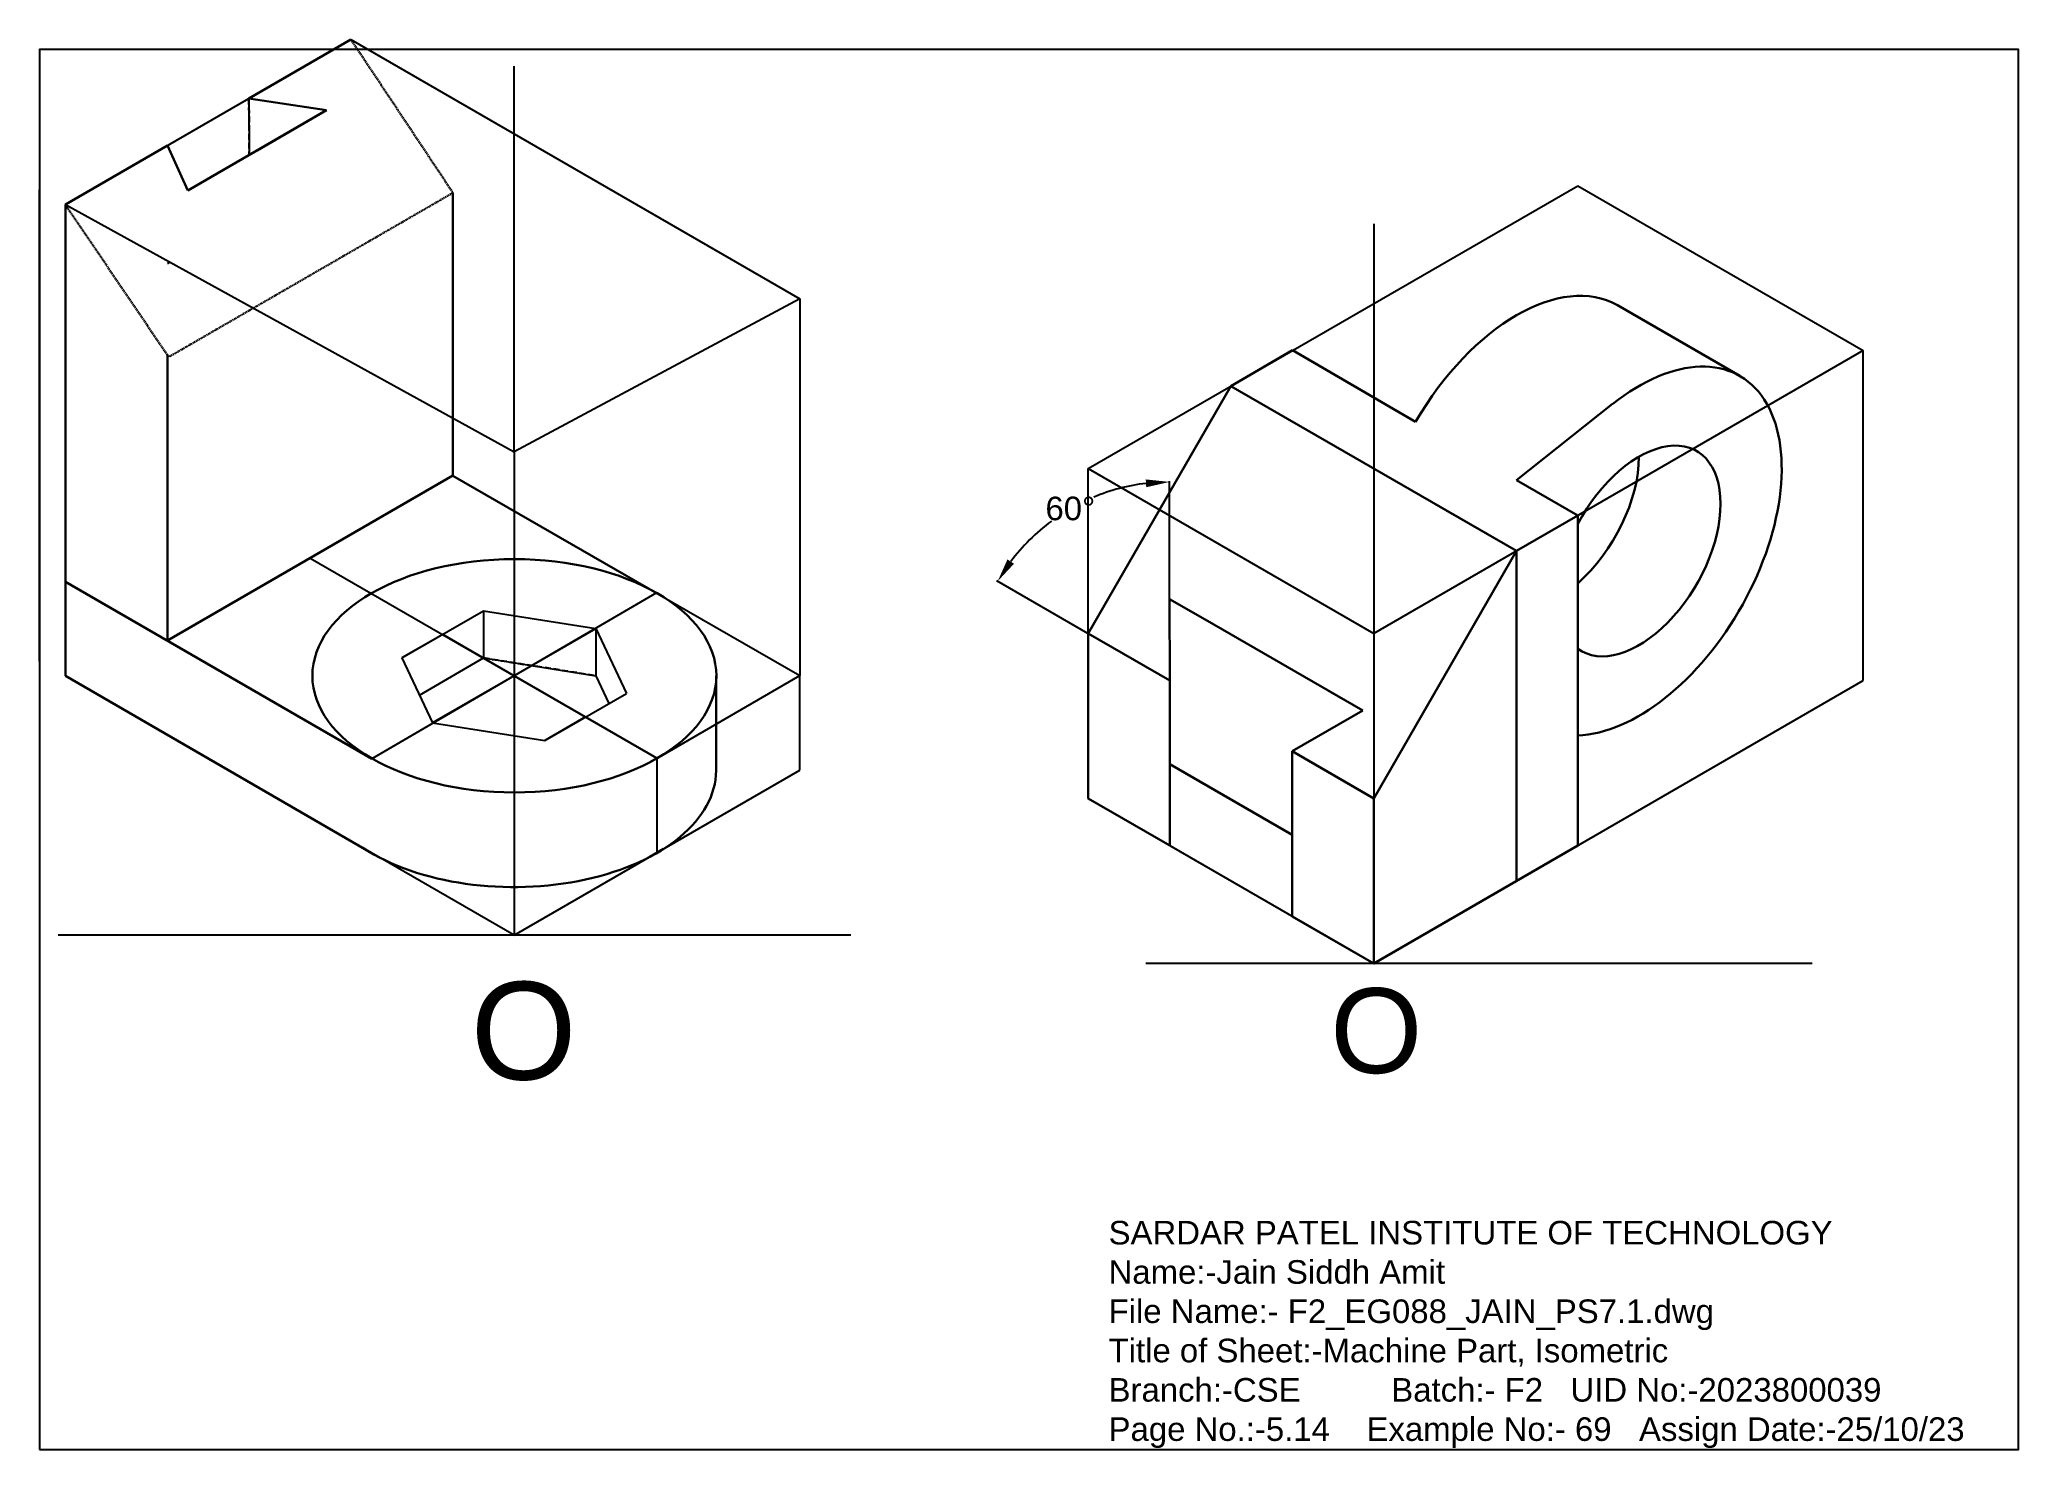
# Model space of a CAD drawing. Header units: millimetres. Extents: x 0 to 420, y 0 to 299.
import ezdxf

# ---------------------------------------------------------------- set-up
doc = ezdxf.new("R2010")
doc.units = ezdxf.units.MM
doc.header["$MEASUREMENT"] = 0
doc.header["$PDMODE"] = 35
doc.header["$PDSIZE"] = 3
doc.linetypes.add('HIDDEN', pattern=[0.375, 0.25, -0.125])
doc.layers.add('DIMENSION', color=4, linetype='Continuous')
doc.layers.add('PROJECTION', color=3, linetype='Continuous')
doc.layers.add('HIDDEN', color=7, linetype='HIDDEN', lineweight=30)
doc.layers.add('OBJECT', color=7, linetype='Continuous', lineweight=30)
doc.styles.get("Standard").update_dxf_attribs({"font": 'arial.ttf'})
doc.dimstyles.get("Standard").update_dxf_attribs({"dimtxt": 5, "dimasz": 5, "dimexe": 0.18, "dimexo": 0.0625, "dimgap": 0.09, "dimtad": 0, "dimtih": 1, "dimtoh": 1, "dimdec": 0, "dimzin": 0, "dimdsep": 46, "dimtxsty": 'Standard', "dimcen": 0.09, "dimclrd": 256, "dimclre": 256, "dimadec": 0, "dimazin": 0, "dimtfac": 1, "dimtdec": 0, "dimtofl": 0, "dimtmove": 0, "dimatfit": 3, "dimfxl": 1, "dimtolj": 1, "dimtzin": 0, "dimlwd": -1, "dimarcsym": 0})

# ---------------------------------------------------------------- blocks, each defined once
blk = doc.blocks.new('*D2')
at = {"layer": 'Defpoints', "color": 0, "transparency": 16777216}
for p in [(225.42, 202.69), (239.84, 180.39), (222.54, 173.09), (239.86, 163.09), (239.86, 163.09)]:
    blk.add_point(p, dxfattribs=at)
at = {"layer": 'DIMENSION', "lineweight": -2, "transparency": 16777216}
for p, q in [((239.84, 180.45), (239.83, 205.42)), ((222.48, 173.12), (203.2, 184.26))]:
    blk.add_line(p, q, dxfattribs=at)
at = {"layer": 'DIMENSION', "transparency": 16777216}
for start, end in [(96.8453, 112.4266), (126.5704, 143.1985)]:
    blk.add_arc((239.86, 163.09), 42.14, start, end, dxfattribs=at)
for points in [[(234.78, 205.77), (234.88, 204.11), (239.83, 205.24)], [(206.81, 187.88), (205.42, 188.8), (203.36, 184.17)]]:
    blk.add_solid(points, dxfattribs=at)
at = {"layer": 'DIMENSION', "color": 0, "transparency": 16777216, "insert": (218.77, 199.58), "char_height": 5, "attachment_point": 5}
blk.add_mtext('\\A1;60°', dxfattribs=at)

msp = doc.modelspace()

# ---------------------------------------------------------------- linework, layer by layer
for p, q in [((44.44, 286.58), (44.49, 274.61)), ((76.92, 167.89), (94.24, 177.89)), ((94.24, 177.89), (118.05, 174.14)), ((94.24, 177.89), (94.24, 167.89)), ((85.58, 172.89), (76.92, 167.89)), ((118.05, 174.14), (124.55, 160.39)), ((118.05, 174.14), (118.05, 164.14)), ((76.92, 167.89), (83.41, 154.14)), ((80.63, 160.04), (94.24, 167.89)), ((94.24, 167.89), (118.05, 164.14)), ((118.05, 164.14), (120.84, 158.25)), ((107.23, 150.39), (124.55, 160.39)), ((83.41, 154.14), (107.23, 150.39)), ((115.89, 155.39), (107.23, 150.39))]:
    msp.add_line(p, q)
msp.add_lwpolyline([(0, 0), (420, 0), (420, 297), (0, 297)], close=True)
at = {"layer": 'DIMENSION'}
for p, q in [((5.47, 264.08), (66.09, 299.08)), ((66.09, 299.08), (161.35, 244.08)), ((0, 167.24), (0, 267.24)), ((222.54, 208.09), (326.46, 268.09)), ((326.46, 268.09), (387.08, 233.09)), ((5.47, 264.08), (100.73, 211.61)), ((5.47, 164.08), (5.47, 264.08)), ((161.35, 244.08), (100.73, 211.61)), ((161.35, 244.08), (161.35, 164.21)), ((387.08, 233.09), (283.16, 173.09)), ((387.08, 163.09), (387.08, 233.09)), ((100.73, 211.61), (100.73, 109.08)), ((222.54, 138.09), (222.54, 208.09)), ((222.54, 208.09), (283.16, 173.09)), ((283.16, 173.09), (283.16, 103.09)), ((161.35, 144.08), (161.35, 164.21)), ((283.16, 103.09), (387.08, 163.09)), ((100.73, 109.08), (161.35, 144.08)), ((283.16, 103.09), (222.54, 138.09)), ((100.73, 109.08), (68.62, 127.62))]:
    msp.add_line(p, q, dxfattribs=at)
at = {"layer": 'HIDDEN'}
for p, q in [((66.09, 299.08), (87.74, 266.58)), ((27.63, 231.87), (87.74, 266.58)), ((5.47, 264.08), (27.12, 232.16)), ((27.63, 231.87), (27.12, 232.16))]:
    msp.add_line(p, q, dxfattribs=at)
at = {"layer": 'HIDDEN', "ltscale": 5}
for p, q in [((44.44, 286.58), (44.49, 274.61)), ((94.24, 167.89), (118.05, 164.14))]:
    msp.add_line(p, q, dxfattribs=at)
at = {"layer": 'OBJECT'}
for p, q in [((44.44, 286.58), (66.09, 299.08)), ((60.89, 284.08), (44.44, 286.58)), ((60.89, 284.08), (31.45, 267.08)), ((46.17, 275.58), (60.89, 284.08)), ((5.47, 264.08), (27.12, 276.58)), ((31.45, 267.08), (27.12, 276.58)), ((0, 167.24), (0, 267.24)), ((87.74, 266.58), (87.74, 206.58)), ((5.47, 164.08), (5.47, 264.08)), ((27.12, 251.58), (27.63, 251.87)), ((334.9, 242.72), (360.88, 227.72)), ((27.12, 171.58), (27.12, 232.16)), ((265.95, 233.16), (252.85, 225.59)), ((292.04, 217.97), (265.95, 233.16)), ((265.95, 233.16), (265.95, 233.16)), ((252.85, 225.59), (222.54, 173.09)), ((313.47, 190.59), (252.85, 225.59)), ((313.47, 205.59), (333.88, 221.78)), ((87.74, 206.58), (27.12, 171.58)), ((87.7, 206.56), (131.6, 181.32)), ((326.46, 198.09), (313.47, 205.59)), ((313.47, 190.59), (296.15, 200.59)), ((313.47, 190.59), (326.46, 198.09)), ((326.46, 198.09), (313.47, 190.59)), ((326.46, 198.09), (326.46, 128.09)), ((313.47, 190.59), (283.16, 138.09)), ((313.47, 190.59), (313.47, 120.59)), ((70.52, 146.52), (5.47, 184.08)), ((247.36, 176.08), (239.84, 180.39)), ((239.84, 180.39), (239.86, 163.09)), ((222.54, 138.09), (222.54, 173.09)), ((239.86, 163.09), (222.54, 173.09)), ((222.54, 173.09), (239.86, 163.09)), ((247.36, 176.08), (280.84, 156.75)), ((5.47, 164.08), (70.37, 126.54)), ((143.63, 164.12), (143.58, 143.99)), ((239.86, 163.09), (239.87, 145.38)), ((273.34, 161.08), (280.84, 156.75)), ((280.84, 156.75), (265.84, 148.09)), ((132.53, 147.51), (129.66, 145.84)), ((283.16, 138.09), (265.84, 148.09)), ((283.16, 138.09), (265.84, 148.09)), ((265.84, 148.09), (265.86, 113.08)), ((239.87, 145.38), (265.85, 130.39)), ((239.87, 145.38), (239.88, 128.08)), ((239.88, 128.08), (222.54, 138.09)), ((283.16, 138.09), (283.16, 103.09)), ((72.29, 125.5), (68.62, 127.62)), ((132.43, 127.38), (129.55, 125.72)), ((326.46, 128.09), (283.16, 103.09)), ((283.16, 103.09), (265.86, 113.08))]:
    msp.add_line(p, q, dxfattribs=at)
for centre, major_axis, start_param, end_param in [((313.47, 205.59), (-21.43, -37.12), 3.141593, 4.712389), ((339.45, 190.59), (-21.43, -37.12), 6.625672, 10.394906), ((339.45, 190.59), (-12.25, -21.21), 6.220521, 11.058238), ((322.13, 200.59), (-12.25, -21.21), 7.321264, 8.63938), ((100.71, 144.03), (-42.87, 0), 7.008035, 9.423187)]:
    msp.add_ellipse(centre, major_axis=major_axis, ratio=0.57735, start_param=start_param, end_param=end_param, dxfattribs=at)
msp.add_ellipse((100.77, 164.12), major_axis=(-42.87, 0), ratio=0.57735, dxfattribs=at)
at = {"layer": 'PROJECTION'}
for p, q in [((100.73, 211.61), (100.73, 293.47)), ((283.16, 259.96), (283.16, 173.09)), ((57.43, 189.08), (131.04, 146.64)), ((130.95, 181.69), (70.52, 146.52)), ((131.6, 181.32), (161.35, 164.21)), ((83.41, 154.14), (118.05, 174.14)), ((100.73, 164.14), (85.58, 172.89)), ((85.58, 172.89), (115.89, 155.39)), ((100.73, 164.14), (83.41, 154.14)), ((131.04, 146.64), (100.73, 164.14)), ((131.04, 146.6), (161.35, 164.21)), ((131.04, 146.64), (131.04, 126.58)), ((172.16, 109.08), (3.94, 109.08)), ((376.21, 103.09), (234.77, 103.09))]:
    msp.add_line(p, q, dxfattribs=at)

# ---------------------------------------------------------------- texts
at = {"insert": (226.89, 48.48), "char_height": 5, "width": 199.8581, "attachment_point": 1}
msp.add_mtext('SARDAR PATEL INSTITUTE OF TECHNOLOGY\\PName:-Jain Siddh Amit \\PFile Name:- F2_EG088_JAIN_PS7.1.dwg\\PTitle of Sheet:-Machine Part, Isometric\\PBranch:-CSE^IBatch:- F2   UID No:-2023800039^I\\PPage No.:-5.14    Example No:- 69   Assign Date:-25/10/23', dxfattribs=at)
at = {"layer": 'PROJECTION'}
msp.add_text(' O', height=18, dxfattribs=at).set_placement((266.95, 79.84))
at = {"layer": 'PROJECTION', "insert": (91.48, 99.18), "char_height": 20.73, "attachment_point": 1}
msp.add_mtext_dynamic_manual_height_columns('O', width=41.2462, gutter_width=103.63, heights=[0], dxfattribs=at)

# ---------------------------------------------------------------- dimensions: what is measured, and where the dimension line sits
at = {"layer": 'DIMENSION'}
dim = msp.add_angular_dim_2l(base=(225.42, 202.69), line1=((239.84, 180.39), (239.86, 163.09)), line2=((222.54, 173.09), (239.86, 163.09)), dimstyle='Standard', dxfattribs=at)
dim.commit()
dim.dimension.update_dxf_attribs({"geometry": '*D2', "text_midpoint": (218.77, 199.58)})

doc.saveas('drawing.dxf')
